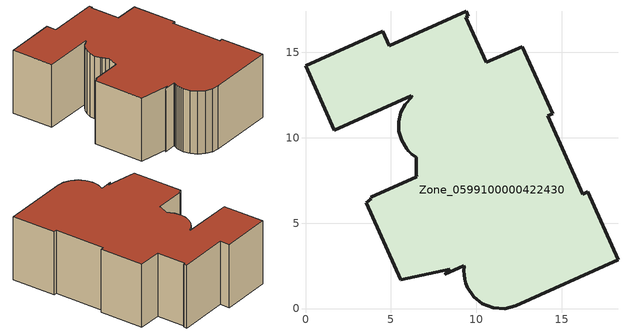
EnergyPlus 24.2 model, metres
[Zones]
Zone_0599100000422430
 floor ground (C_G): 6.2,12.45 1.68,10.44 0,14.21 4.52,16.23 4.9,15.37 9.41,17.39 9.53,17.11 9.39,17.05 10.58,14.41 12.69,15.32 14.47,11.41 14.2,11.28 16.24,6.7 16.51,6.82 18.3,2.85 12.31,0.17 11.66,0 10.99,0.04 10.36,0.28 9.84,0.7 9.47,1.26 9.38,1.49 9.32,1.72 9.28,1.97 9.28,2.21 9.3,2.45 9.25,2.5 8.15,2.01 8.45,2.3 5.58,1.67 3.57,6.19 3.86,6.43 3.83,6.51 6.52,7.71 6.48,7.81 6.48,8.85 6.24,9.03 6.02,9.23 5.92,9.35 5.62,9.84 5.47,10.38 5.46,10.94 5.59,11.48 5.85,11.97 6.23,12.38 z0
 wall outside (C_F): 16.24,6.7 14.2,11.28 14.47,11.41 12.69,15.32 10.58,14.41 9.39,17.05 9.53,17.11 9.41,17.39 4.9,15.37 4.52,16.23 0,14.21 1.68,10.44 6.2,12.45 6.23,12.38 5.85,11.97 5.59,11.48 5.46,10.94 5.47,10.38 5.62,9.84 5.92,9.35 6.02,9.23 6.24,9.03 6.48,8.85 6.48,7.81 6.52,7.71 3.83,6.51 3.86,6.43 3.57,6.19 5.58,1.67 8.45,2.3 8.15,2.01 9.25,2.5 9.3,2.45 9.28,2.21 9.28,1.97 9.32,1.72 9.38,1.49 9.47,1.26 9.84,0.7 10.36,0.28 10.99,0.04 11.66,0 12.31,0.17 18.3,2.85 16.51,6.82 16.24,6.7 z0:6.3
 roof outside (C_R): 1.68,10.44 6.2,12.45 6.23,12.38 5.85,11.97 5.59,11.48 5.46,10.94 5.47,10.38 5.62,9.84 5.92,9.35 6.02,9.23 6.24,9.03 6.48,8.85 6.48,7.81 6.52,7.71 3.83,6.51 3.86,6.43 3.57,6.19 5.58,1.67 8.45,2.3 8.15,2.01 9.25,2.5 9.3,2.45 9.28,2.21 9.28,1.97 9.32,1.72 9.38,1.49 9.47,1.26 9.84,0.7 10.36,0.28 10.99,0.04 11.66,0 12.31,0.17 18.3,2.85 16.51,6.82 16.24,6.7 14.2,11.28 14.47,11.41 12.69,15.32 10.58,14.41 9.39,17.05 9.53,17.11 9.41,17.39 4.9,15.37 4.52,16.23 0,14.21 z6.3
[BUILDING]
Pand.0599100000422430: North Axis=0; Terrain=City; Loads Convergence Tolerance Value=0.04; Temperature Convergence Tolerance Value=0.4; Solar Distribution=FullExterior; Maximum Number of Warmup Days=25; Minimum Number of Warmup Days=1
[Site:Location]
Rotterdam.The.Hague.AP_ZH_NLD Design_Conditions: Latitude=51.96; Longitude=4.45; Time Zone=1; Elevation=-4.5
[SITE:GROUNDTEMPERATURE:BUILDINGSURFACE]
18, 18, 18, 18, 18, 18, 18, 18, 18, 18, 18, 18
[MATERIAL] Thermal Absorptance=0.9; Solar Absorptance=0.7; Visible Absorptance=0.7
Name | Roughness | Thickness | Conductivity | Density | Specific Heat
G.D.1992-2005 | MediumSmooth | 0.15 | 0.06 | 540 | 1210
F.D.1992-2005 | Rough | 0.3 | 0.12 | 1920 | 840
R.D.1992-2005 | MediumRough | 0.2 | 0.08 | 1500 | 1000
[CONSTRUCTION]
C_G: G.D.1992-2005
C_F: F.D.1992-2005
C_R: R.D.1992-2005
[ZONE]
Zone_0599100000422430: Type=1; Multiplier=1; Ceiling Height=Autocalculate; Volume=Autocalculate; Floor Area=autocalculate; Part of Total Floor Area=Yes
[ZONEINFILTRATION:DESIGNFLOWRATE]
Infil_Zone_0599100000422430: Zone or ZoneList or Space or SpaceList=Zone_0599100000422430; Schedule=AlwaysOn; Design Flow Rate Calculation Method=Flow/Area; Flow Rate per Floor Area=0.0021; Constant Term Coefficient=1; Temperature Term Coefficient=0; Velocity Term Coefficient=0; Velocity Squared Term Coefficient=0
[HVACTEMPLATE:ZONE:IDEALLOADSAIRSYSTEM]
Zone_0599100000422430: Maximum Heating Supply Air Temperature=50; Minimum Cooling Supply Air Temperature=13; Maximum Heating Supply Air Humidity Ratio=0.0156; Minimum Cooling Supply Air Humidity Ratio=0.0077; Heating Limit=NoLimit; Cooling Limit=NoLimit; Dehumidification Control Type=ConstantSensibleHeatRatio; Cooling Sensible Heat Ratio=0.7; Dehumidification Setpoint=60; Humidification Control Type=None; Humidification Setpoint=30; Outdoor Air Method=None; Outdoor Air Flow Rate per Person=0.00944; Outdoor Air Flow Rate per Zone Floor Area=0; Outdoor Air Flow Rate per Zone=0; Demand Controlled Ventilation Type=None; Outdoor Air Economizer Type=NoEconomizer; Heat Recovery Type=None; Sensible Heat Recovery Effectiveness=0.7; Latent Heat Recovery Effectiveness=0.65
[ZONECONTROL:THERMOSTAT]
ThermostatControl_Zone_0599100000422430: Zone or ZoneList=Zone_0599100000422430; Control Type Schedule=DualSetpointControlType; Control 1=Thermostat_Zone_0599100000422430; Temperature Difference Between Cutout And Setpoint=0
[THERMOSTATSETPOINT:DUALSETPOINT]
Thermostat_Zone_0599100000422430: Heating Setpoint Temperature Schedule=HeatingSetpoint_Zone_0599100000422430; Cooling Setpoint Temperature Schedule=CoolingSetpoint_Zone_0599100000422430
[SCHEDULE:COMPACT]
HeatingSetpoint_Zone_0599100000422430: Through: 12/31, For: AllDays, Until: 24:00, 21
CoolingSetpoint_Zone_0599100000422430: Through: 12/31, For: AllDays, Until: 24:00, 24
DualSetpointControlType: Through: 12/31, For: AllDays, Until: 24:00, 4
AlwaysOn: Through: 12/31, For: AllDays, Until: 24:00, 1
